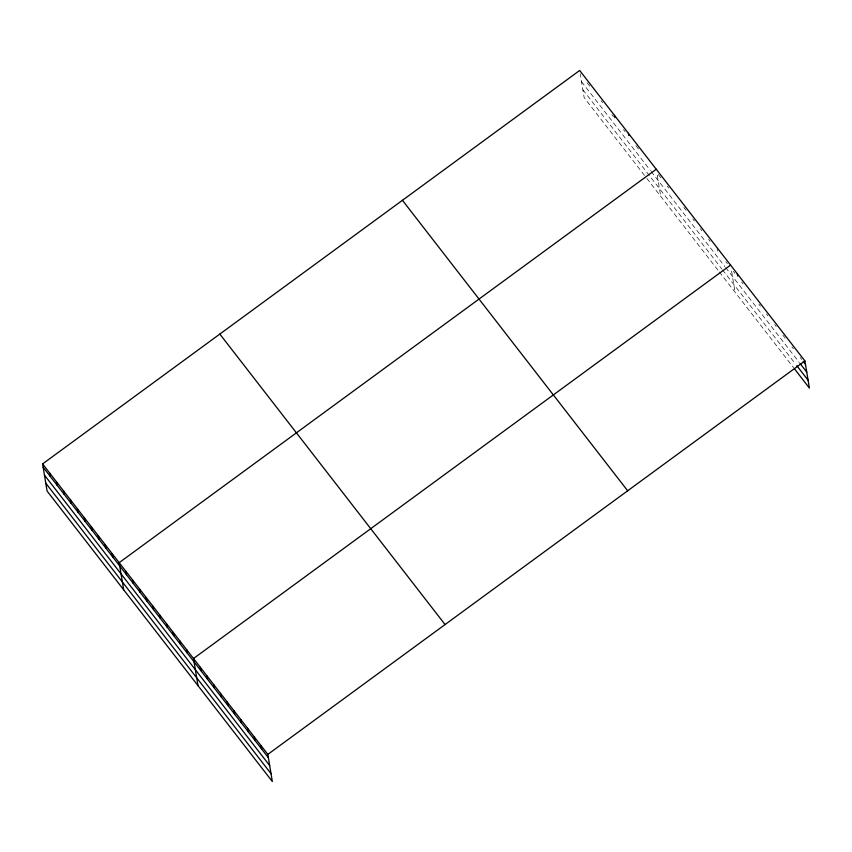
<?xml version="1.0" encoding="UTF-8"?>
<svg xmlns="http://www.w3.org/2000/svg" width="852" height="852" viewBox="0 0 852 852"><rect width="100%" height="100%" fill="white"/><g stroke="black" fill="none" stroke-linecap="round" stroke-linejoin="round"><path stroke-width="0.64" stroke-dasharray="4.26 3.19" d="M587.188 82.804L590.276 86.787M601.107 100.76L602.662 102.751M611.938 114.722L613.483 116.713M623.547 129.685L625.091 131.677M635.922 145.649L639.011 149.632M658.308 174.522L661.312 178.387M667.318 186.141L668.82 188.068M683.837 207.441L686.084 210.348M692.846 219.06L694.348 220.998M700.355 228.741L701.856 230.679M708.608 239.391L710.11 241.329M725.872 261.66L727.374 263.598M733.38 271.341L734.882 273.279M741.645 281.991L743.146 283.929M758.908 304.26L760.41 306.198M766.417 313.941L767.918 315.879M774.681 324.591L776.183 326.529M782.935 335.251L785.193 338.148M791.945 346.87L793.446 348.798M800.209 357.52L801.711 359.448M581.522 81.675L650.374 170.464M651.141 171.454L724.924 266.612M725.68 267.581L799.251 362.462M582.864 89.769L721.761 268.891M722.507 269.86L794.586 362.814M644.506 175.427L584.163 97.618L580.223 73.826M646.817 178.419L718.556 270.936M719.301 271.905L793.638 367.755M731.57 271.053L735.074 292.236M717.064 247.666L717.618 251.01M657.243 175.203L660.747 196.386"/><path stroke-width="1.28" d="M42.6 463.903L267.837 754.382L272.331 781.529L47.094 491.05L42.6 463.903L579.669 70.471L804.906 360.95L809.4 388.097L794.383 368.724M656.253 169.239L119.184 562.671L123.678 589.808M730.579 265.089L193.51 658.521L198.005 685.668M267.837 754.382L804.906 360.95M803.212 361.386L805.459 364.294M800.007 363.431L806.759 372.143M796.833 365.71L808.101 380.237M402.442 200.305L627.668 490.784M219.837 334.08L445.063 624.548M43.154 467.247L268.391 757.726M44.453 475.107L269.69 765.575M45.795 483.201L271.032 773.669M737.331 273.812L737.704 276.037M628.403 133.327L628.776 135.553M614.484 115.371L614.846 117.597M261.074 745.67L261.628 749.014M254.322 736.948L254.876 740.292M247.559 728.236L248.113 731.58M240.807 719.525L241.361 722.869M234.044 710.813L234.598 714.157M227.292 702.091L227.846 705.435M220.54 693.379L221.094 696.723M213.777 684.667L214.331 688.011M207.025 675.956L207.579 679.3M200.263 667.233L200.816 670.588M186.748 649.81L187.302 653.154M179.996 641.098L180.549 644.442M173.233 632.386L173.787 635.73M166.481 623.664L167.035 627.008M159.718 614.952L160.272 618.296M152.966 606.241L153.52 609.585M146.203 597.529L146.757 600.873M139.451 588.807L140.005 592.151M132.699 580.095L133.253 583.439M125.936 571.383L126.49 574.727M112.219 553.693L112.773 557.038M105.254 544.716L105.808 548.06M98.299 535.738L98.853 539.082M91.334 526.76L91.888 530.104M84.369 517.782L84.923 521.126M77.404 508.793L77.958 512.148M70.45 499.815L71.004 503.17M63.485 490.837L64.038 494.192M56.52 481.859L57.073 485.203M49.565 472.881L50.119 476.225"/></g></svg>
